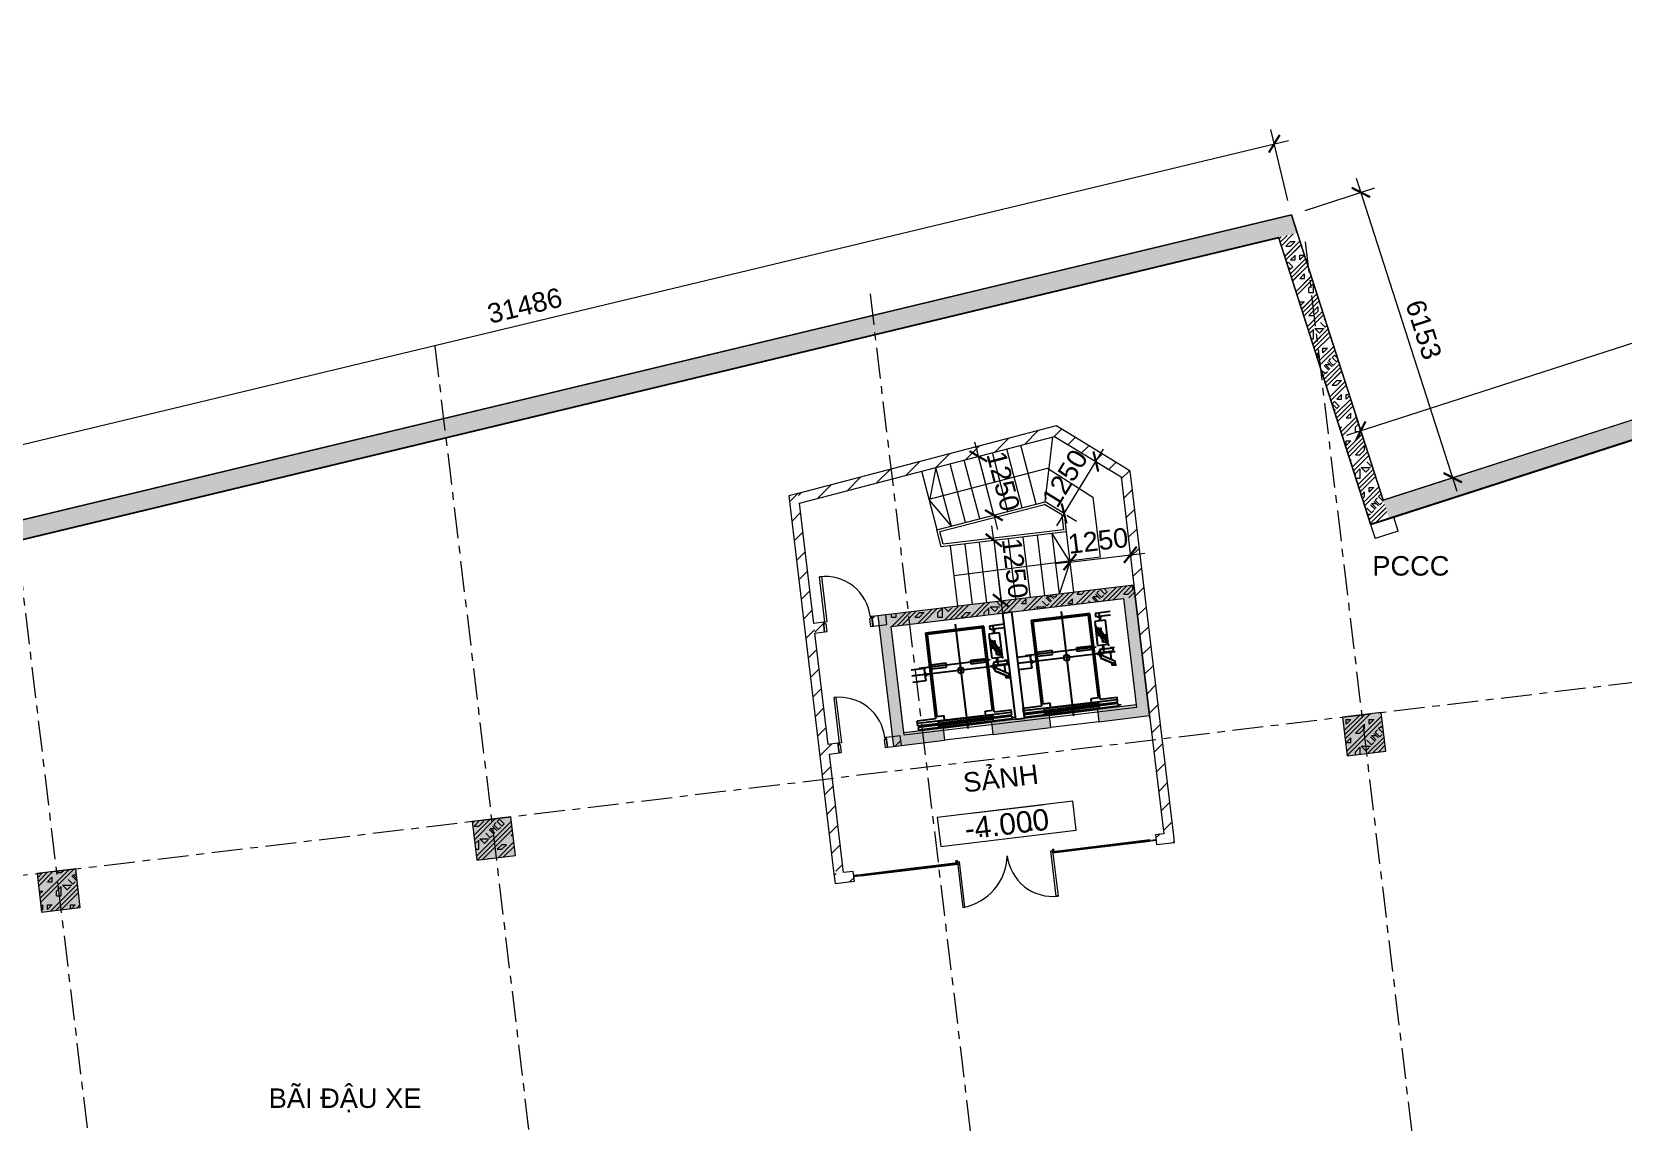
# Model space of a CAD drawing. Header units: millimetres. Extents: x -23040 to 110735, y -14554 to 50786.
# Drawn here: x 48925 to 81605, y 23070 to 45450 of the extents above; entities that cross this region are included whole.
import ezdxf
from ezdxf.enums import TextEntityAlignment as Align

# ---------------------------------------------------------------- set-up
doc = ezdxf.new("R2010")
doc.units = ezdxf.units.MM
doc.linetypes.add('Grid Line', pattern=[22.225, 12.7, -3.175, 3.175, -3.175])
doc.layers.get('DEFPOINTS').update_dxf_attribs({"color": 230, "lineweight": 13})
for name, color, linetype, lineweight in [('A-DETL-GENF', 31, 'Continuous', 5), ('A-GLAZ-CWMG', 55, 'Continuous', 5), ('CHU', 181, 'Continuous', 5), ('Core - tb$0$A.Wall', 2, 'Continuous', 25), ('CUA', 31, 'Continuous', 9), ('DIM', 1, 'Continuous', 5), ('HATCH', 9, 'Continuous', 9), ('HATCH-TUONG', 152, 'Continuous', 9), ('KI-HIEU-1', 151, 'Continuous', 9), ('KINH', 152, 'Continuous', 5), ('NET CAT', 3, 'Continuous', 5), ('NET-CAT', 3, 'Continuous', 9), ('THIET BI', 44, 'Continuous', 5), ('TRUC', 225, 'Continuous', 5)]:
    doc.layers.add(name, color=color, linetype=linetype, lineweight=lineweight)
doc.layers.add('Core - tb$0$CT3 MBT 11-31$0$Nqh-ME-01', color=8, linetype='Continuous')
doc.styles.add('Arial', font='arial.ttf')
doc.styles.add('Arial_14', font='arial.ttf', dxfattribs={"height": 400})
doc.styles.add('TA1', font='arial.ttf')
doc.dimstyles.new('D_200_KTx2', dxfattribs={"dimtxt": 400, "dimasz": 300, "dimexe": 300, "dimexo": 300, "dimgap": 160, "dimtad": 1, "dimdec": 0, "dimzin": 9, "dimtxsty": 'TA1', "dimblk": 'ARCHTICK', "dimcen": 1, "dimdle": 300, "dimclrd": 256, "dimclre": 256, "dimclrt": 7, "dimadec": 0, "dimazin": 0, "dimtfac": 1, "dimtdec": 0, "dimtix": 1, "dimtmove": 1, "dimatfit": 3, "dimldrblk": 'ARCHTICK', "dimfxl": 1, "dimtolj": 1, "dimtzin": 0, "dimlwd": -1, "dimlwe": -1, "dimarcsym": 0})
pattern_1 = [(45, (95.25, 0), (-476.2456, 476.2456), []), (45, (190.5, 0), (-476.2456, 476.2456), []), (45, (0, 0), (-476.2456, 476.2456), []), (45, (476.25, 0), (-476.2456, 476.2456), []), (45, (571.5, 0), (-476.2456, 476.2456), []), (0, (381, 95.25), (0, 952.5), [95.25, -857.25]), (0, (476.25, 190.5), (0, 952.5), [95.25, -857.25]), (45, (381, 95.25), (0, 952.4912), [134.683, -1212.342]), (45, (476.25, 95.25), (0, 952.4912), [134.683, -1212.342]), (0, (381, 95.25), (0, 952.5), [95.25, -857.25]), (90, (-95.25, 95.25), (-952.5, 6e-14), [95.25, -857.25]), (90, (0, 95.25), (-952.5, 6e-14), [190.5, -762]), (45, (-95.25, 190.5), (0, 952.4912), [134.683, -1212.342]), (90, (762, 381), (-952.5, 6e-14), [95.25, -857.25]), (0, (666.75, 381), (0, 952.5), [95.25, -857.25]), (45, (666.75, 381), (0, 952.4912), [134.683, -1212.342]), (0, (857.25, 95.25), (0, 952.5), [95.25, -857.25]), (0, (857.25, 571.5), (0, 952.5), [95.25, -857.25]), (90, (1047.75, 666.75), (-952.5, 6e-14), [95.25, -857.25]), (45, (857.25, 571.5), (0, 952.4912), [269.367, -1077.659]), (45, (952.5, 571.5), (0, 952.4912), [134.683, -1212.342]), (45, (1143, 762), (0, 952.4912), [134.683, -1212.342]), (0, (1143, 857.25), (0, 952.5), [95.25, -857.25]), (90, (1143, 762), (-952.5, 6e-14), [95.25, -857.25]), (0, (476.25, 762), (0, 952.5), [95.25, -857.25]), (0, (666.75, 857.25), (0, 952.5), [95.25, -857.25]), (90, (571.5, 762), (-952.5, 6e-14), [95.25, -857.25]), (90, (666.75, 762), (-952.5, 6e-14), [95.25, -857.25]), (45, (476.25, 762), (0, 952.4912), [134.684, -1212.342]), (45, (666.75, 762), (0, 952.4912), [134.684, -1212.342]), (135, (119, 214.8), (-952.4912, 6e-14), [134.683, -1212.342]), (135, (238.1, 333.4), (-952.4912, 6e-14), [134.683, -1212.342]), (135, (309.56, 404.8), (-952.4912, 6e-14), [134.683, -1212.342]), (135, (333.4, 428.6), (-952.4912, 6e-14), [134.683, -1212.342]), (135, (381, 476.25), (-952.4912, 6e-14), [134.684, -1212.342]), (135, (404.8, 500.06), (-952.4912, 6e-14), [134.683, -1212.342]), (135, (476.25, 571.5), (-952.4912, 6e-14), [134.684, -1212.342]), (135, (523.9, 619.1), (-952.4912, 6e-14), [134.684, -1212.342]), (45, (119, 214.8), (0, 952.4912), [95.25, -1251.775]), (45, (238.1, 333.4), (0, 952.4912), [67.361, -1279.665]), (45, (404.8, 500.06), (0, 952.4912), [67.361, -1279.665]), (45, (309.56, 595.3), (0, 952.4912), [67.361, -1279.665]), (45, (476.25, 571.5), (0, 952.4912), [67.361, -1279.665]), (45, (381, 666.75), (0, 952.4912), [67.361, -1279.665]), (0, (24.2, 309.5), (0, 952.5), [190.043, -762.457]), (0, (238.1, 523.9), (0, 952.5), [95.25, -857.25])]
pattern_2 = [(45, (95.25, 0), (-476.2456, 476.2456), []), (45, (190.5, 0), (-476.2456, 476.2456), []), (45, (0, 0), (-476.2456, 476.2456), []), (45, (476.25, 0), (-476.2456, 476.2456), []), (45, (571.5, 0), (-476.2456, 476.2456), []), (0, (381, 95.25), (0, 952.5), [95.25, -857.25]), (0, (476.25, 190.5), (0, 952.5), [95.25, -857.25]), (45, (381, 95.25), (0, 952.4912), [134.684, -1212.342]), (45, (476.25, 95.25), (0, 952.4912), [134.684, -1212.342]), (0, (381, 95.25), (0, 952.5), [95.25, -857.25]), (90, (-95.25, 95.25), (-952.5, 6e-14), [95.25, -857.25]), (90, (0, 95.25), (-952.5, 6e-14), [190.5, -762]), (45, (-95.25, 190.5), (0, 952.4912), [134.684, -1212.342]), (90, (762, 381), (-952.5, 6e-14), [95.25, -857.25]), (0, (666.75, 381), (0, 952.5), [95.25, -857.25]), (45, (666.75, 381), (0, 952.4912), [134.683, -1212.342]), (0, (857.25, 95.25), (0, 952.5), [95.25, -857.25]), (0, (857.25, 571.5), (0, 952.5), [95.25, -857.25]), (90, (1047.75, 666.75), (-952.5, 6e-14), [95.25, -857.25]), (45, (857.25, 571.5), (0, 952.4912), [269.367, -1077.659]), (45, (952.5, 571.5), (0, 952.4912), [134.683, -1212.342]), (45, (1143, 762), (0, 952.4912), [134.684, -1212.342]), (0, (1143, 857.25), (0, 952.5), [95.25, -857.25]), (90, (1143, 762), (-952.5, 6e-14), [95.25, -857.25]), (0, (476.25, 762), (0, 952.5), [95.25, -857.25]), (0, (666.75, 857.25), (0, 952.5), [95.25, -857.25]), (90, (571.5, 762), (-952.5, 6e-14), [95.25, -857.25]), (90, (666.75, 762), (-952.5, 6e-14), [95.25, -857.25]), (45, (476.25, 762), (0, 952.4912), [134.684, -1212.342]), (45, (666.75, 762), (0, 952.4912), [134.683, -1212.342]), (135, (119, 214.8), (-952.4912, 6e-14), [134.684, -1212.342]), (135, (238.1, 333.4), (-952.4912, 6e-14), [134.684, -1212.342]), (135, (309.56, 404.8), (-952.4912, 6e-14), [134.684, -1212.342]), (135, (333.4, 428.6), (-952.4912, 6e-14), [134.683, -1212.342]), (135, (381, 476.25), (-952.4912, 6e-14), [134.683, -1212.342]), (135, (404.8, 500.06), (-952.4912, 6e-14), [134.684, -1212.342]), (135, (476.25, 571.5), (-952.4912, 6e-14), [134.683, -1212.342]), (135, (523.9, 619.1), (-952.4912, 6e-14), [134.684, -1212.342]), (45, (119, 214.8), (0, 952.4912), [95.25, -1251.776]), (45, (238.1, 333.4), (0, 952.4912), [67.361, -1279.665]), (45, (404.8, 500.06), (0, 952.4912), [67.361, -1279.665]), (45, (309.56, 595.3), (0, 952.4912), [67.361, -1279.665]), (45, (476.25, 571.5), (0, 952.4912), [67.361, -1279.665]), (45, (381, 666.75), (0, 952.4912), [67.361, -1279.665]), (0, (24.2, 309.5), (0, 952.5), [190.043, -762.457]), (0, (238.1, 523.9), (0, 952.5), [95.25, -857.25])]
pattern_3 = [(45, (-5.95, 49.65), (-224.5064, 224.5064), [])]
pattern_4 = [(45, (0, 0), (-224.5064, 224.5064), [])]

# ---------------------------------------------------------------- blocks, each defined once
blk = doc.blocks.new('Core - tb$0$CT3 MBT 11-31$0$tm')
at = {"layer": 'Core - tb$0$CT3 MBT 11-31$0$Nqh-ME-01'}
for p, q in [((-270, -1751), (-270, -281)), ((-130, -1885), (-130, -115)), ((-130, -459), (-130, -150)), ((-130, -469), (-130, -378)), ((854, -538), (854, -1663)), ((854, -538), (892, -538)), ((892, -538), (892, -1663)), ((939, -538), (939, -1663)), ((939, -538), (976, -538)), ((976, -538), (976, -1663)), ((-1085, -1125), (1073, -1125)), ((-855, -1896), (-952, -1896)), ((-896, -1896), (-818, -1896)), ((-265, -2019), (-728, -1777)), ((-348, -1896), (-662, -1896)), ((-500, -1981), (-500, -1810)), ((-292, -1896), (-144, -1896)), ((-204, -1896), (-282, -1896)), ((-130, -2125), (-130, -1731)), ((-130, -1818), (-130, -1731)), ((854, -1663), (892, -1663)), ((939, -1663), (976, -1663)), ((957, -2055), (957, -2125))]:
    blk.add_line(p, q, dxfattribs=at)
for points in [[(-260, -115), (-260, -390)], [(0, -390), (0, -115)], [(900, -115), (800, -115)], [(800, -494), (800, -115)], [(845, -115), (845, -2055)], [(900, -115), (900, -2055)], [(930, -2055), (930, -115)], [(930, -115), (985, -115)], [(985, -2055), (985, -115)], [(-970, -494), (800, -494)], [(-970, -1706), (-970, -494)], [(-940, -1675), (-940, -525)], [(-940, -525), (760, -525)], [(-310, -525), (-230, -525)], [(-310, -845), (-310, -525)], [(-260, -390), (-230, -390)], [(-30, -390), (-230, -390)], [(-230, -525), (-230, -845)], [(-168, -393), (-93, -393)], [(-168, -399), (-168, -393)], [(-167, -400), (-135, -402)], [(-135, -426), (-135, -455)], [(-135, -455), (-125, -455)], [(-134, -424), (-134, -403)], [(-126, -424), (-126, -403)], [(-125, -402), (-93, -400)], [(-125, -426), (-125, -455)], [(-93, -399), (-93, -393)], [(-30, -390), (0, -390)], [(760, -675), (760, -525)], [(-230, -845), (-310, -845)], [(845, -675), (760, -675)], [(-230, -1355), (-310, -1355)], [(-310, -1355), (-310, -1675)], [(-230, -1675), (-230, -1355)], [(845, -1525), (760, -1525)], [(760, -1525), (760, -1675)], [(800, -1706), (-970, -1706)], [(-963, -2125), (-963, -1816)], [(-963, -1816), (-888, -1816)], [(760, -1675), (-940, -1675)], [(-888, -2125), (-888, -1816)], [(-885, -1888), (-885, -1853)], [(-882, -1853), (-885, -1853)], [(-885, -1940), (-885, -1904)], [(-882, -1940), (-885, -1940)], [(-882, -1853), (-882, -1888)], [(-882, -1888), (-831, -1888)], [(-882, -1891), (-831, -1891)], [(-882, -1901), (-831, -1901)], [(-831, -1904), (-882, -1904)], [(-882, -1904), (-882, -1940)], [(-828, -1898), (-828, -1894)], [(-825, -1894), (-825, -1898)], [(-800, -2006), (-800, -1786)], [(-800, -1786), (-300, -1786)], [(-623, -1786), (-661, -1858)], [(-661, -1858), (-377, -2006)], [(-339, -1934), (-623, -1786)], [(-377, -2006), (-339, -1934)], [(-310, -1675), (-230, -1675)], [(-300, -1786), (-300, -2006)], [(-275, -1894), (-275, -1898)], [(-272, -1898), (-272, -1894)], [(-218, -1888), (-269, -1888)], [(-218, -1891), (-269, -1891)], [(-218, -1901), (-269, -1901)], [(-269, -1904), (-218, -1904)], [(-218, -1853), (-218, -1888)], [(-218, -1853), (-215, -1853)], [(-218, -1904), (-218, -1940)], [(-218, -1940), (-215, -1940)], [(-215, -1888), (-215, -1853)], [(-215, -1940), (-215, -1904)], [(-212, -2097), (-212, -1820)], [(-212, -1820), (-149, -1820)], [(-206, -2097), (-206, -1820)], [(-200, -1810), (-60, -1810)], [(-200, -1820), (-200, -1810)], [(-175, -1807), (-175, -1800)], [(-174, -1799), (-136, -1796)], [(-175, -1807), (-86, -1807)], [(-149, -2097), (-149, -1820)], [(-149, -1853), (-90, -1853)], [(-138, -1777), (-138, -1745)], [(-138, -1745), (-122, -1745)], [(-137, -1778), (-136, -1778)], [(-135, -1795), (-135, -1779)], [(-125, -1795), (-125, -1779)], [(-124, -1778), (-123, -1778)], [(-86, -1799), (-124, -1796)], [(-122, -1777), (-122, -1745)], [(-109, -1820), (-36, -1820)], [(-109, -1820), (51, -2097)], [(-86, -1807), (-86, -1800)], [(-60, -1820), (-60, -1810)], [(-43, -1820), (117, -2097)], [(-36, -1820), (123, -2097)], [(800, -1706), (800, -2055)], [(-300, -2006), (-800, -2006)], [(-222, -2125), (-222, -2032)], [(-222, -2032), (-212, -2032)], [(-149, -2097), (-212, -2097)], [(13, -2032), (-149, -2032)], [(51, -2097), (123, -2097)], [(143, -2032), (86, -2032)], [(143, -2125), (143, -2032)], [(900, -2055), (800, -2055)], [(930, -2055), (985, -2055)]]:
    blk.add_lwpolyline(points, dxfattribs=at)
for points in [[(-168, -399, 0.396325), (-167, -400)], [(-134, -403, 0.396325), (-135, -402)], [(-135, -425, 0.267949), (-134, -424)], [(-135, -425, 0.267949), (-135, -426)], [(-125, -402, 0.396325), (-126, -403)], [(-126, -424, 0.267949), (-126, -425)], [(-125, -426, 0.267949), (-126, -425)], [(-93, -400, 0.396325), (-93, -399)], [(-885, -1888, 0.414214), (-882, -1891)], [(-882, -1901, 0.414214), (-885, -1904)], [(-825, -1894, 0.414214), (-831, -1888)], [(-828, -1894, 0.414214), (-831, -1891)], [(-831, -1901, 0.414214), (-828, -1898)], [(-831, -1904, 0.414214), (-825, -1898)], [(-275, -1894, -0.414214), (-269, -1888)], [(-269, -1904, -0.414214), (-275, -1898)], [(-272, -1894, -0.414214), (-269, -1891)], [(-269, -1901, -0.414214), (-272, -1898)], [(-215, -1888, -0.414214), (-218, -1891)], [(-218, -1901, -0.414214), (-215, -1904)], [(-174, -1799, 0.390876), (-175, -1800)], [(-138, -1777, 0.414214), (-137, -1778)], [(-135, -1779, 0.414214), (-136, -1778)], [(-136, -1796, 0.390876), (-135, -1795)], [(-124, -1778, 0.414214), (-125, -1779)], [(-125, -1795, 0.390876), (-124, -1796)], [(-123, -1778, 0.414214), (-122, -1777)], [(-86, -1800, 0.390876), (-86, -1799)]]:
    blk.add_lwpolyline(points, format="xyb", dxfattribs=at)
for centre, radius in [((-130, -1125), 60), ((-500, -1896), 40)]:
    blk.add_circle(centre, radius, dxfattribs=at)
blk = doc.blocks.new('ALC1807-ASCENT PLAZA-KET CAU 1_rvt-1-MẶT BẰNG HẦM 1')
at = {"layer": 'HATCH-TUONG', "lineweight": 5}
h = blk.add_hatch(dxfattribs=at)
h.set_pattern_fill('FP_4', color=256, style=0, pattern_type=2)
h.set_pattern_definition(pattern_2)
h.paths.add_polyline_path([(76796, 35466), (97339, 42083), (97230, 42457), (76677, 35838)], flags=0)
h = blk.add_hatch(dxfattribs=at)
h.set_pattern_fill('FP_4', color=256, style=0, pattern_type=2)
h.set_pattern_definition(pattern_2)
h.paths.add_polyline_path([(44231, 33952), (74911, 41322), (74791, 41694), (44176, 34340)], flags=0)
h = blk.add_hatch(dxfattribs=at)
h.set_pattern_fill('FP_4', color=256, style=0, pattern_type=2)
h.set_pattern_definition(pattern_2)
h.paths.add_polyline_path([(76425, 35347), (76796, 35466), (74911, 41322), (74530, 41230), (76087, 36396)], flags=0)
at = {"layer": 'NET CAT'}
for points in [[(75935, 30591), (76730, 30686), (76635, 31480), (75840, 31385)], [(58063, 28450), (58857, 28545), (58762, 29339), (57968, 29244), (58034, 28695)], [(49127, 27379), (49921, 27474), (49826, 28269), (49032, 28174)]]:
    blk.add_hatch(color=256, dxfattribs=at).paths.add_polyline_path(points, flags=0)
at = {"layer": 'NET-CAT'}
h = blk.add_hatch(color=256, dxfattribs=at)
h.dxf.hatch_style = 1
h.paths.add_polyline_path([(71559, 34095), (66297, 33465), (66618, 30784), (67670, 30910), (67641, 31158), (66836, 31062), (66575, 33246), (71341, 33817), (71602, 31633), (70808, 31537), (70838, 31289), (71880, 31414)])
h.paths.add_polyline_path([(69815, 31419), (68633, 31277), (68663, 31029), (69845, 31170)], flags=17)
at = {"layer": 'Core - tb$0$A.Wall', "ltscale": 0.5}
blk.add_lwpolyline([(69309, 31358), (69130, 31336), (68868, 33521), (69047, 33542)], close=True, dxfattribs=at)
at = {"layer": 'HATCH'}
for p, q in [((69815, 31419), (70808, 31537)), ((67641, 31158), (68633, 31277)), ((70838, 31289), (69845, 31170)), ((68663, 31029), (67670, 30910))]:
    blk.add_line(p, q, dxfattribs=at)
at = {"layer": 'NET CAT', "lineweight": 13}
for p, q in [((76635, 31480), (75840, 31385)), ((75840, 31385), (75935, 30591)), ((76730, 30686), (76635, 31480)), ((75935, 30591), (76730, 30686)), ((58762, 29339), (57968, 29244)), ((57968, 29244), (58063, 28450)), ((58857, 28545), (58762, 29339)), ((58063, 28450), (58857, 28545)), ((49826, 28269), (49032, 28174)), ((49032, 28174), (49127, 27379)), ((49921, 27474), (49826, 28269)), ((49127, 27379), (49921, 27474))]:
    blk.add_line(p, q, dxfattribs=at)
at = {"layer": 'NET-CAT'}
for p, q in [((97230, 42457), (76677, 35838)), ((76800, 35457), (96961, 41950)), ((74791, 41694), (44176, 34340)), ((74911, 41322), (74791, 41694)), ((44232, 33942), (74524, 41219)), ((74524, 41219), (76419, 35334)), ((74914, 41312), (74911, 41322)), ((76677, 35838), (74914, 41312)), ((76419, 35334), (76428, 35337)), ((76428, 35337), (76800, 35457)), ((71559, 34095), (66297, 33465)), ((71880, 31414), (71559, 34095)), ((66575, 33246), (71341, 33817)), ((71341, 33817), (71602, 31633)), ((66297, 33465), (66618, 30784)), ((66836, 31062), (66575, 33246)), ((69815, 31419), (68633, 31277)), ((69815, 31419), (69845, 31170)), ((71602, 31633), (70808, 31537)), ((70808, 31537), (70838, 31289)), ((70838, 31289), (71880, 31414)), ((67641, 31158), (66836, 31062)), ((67641, 31158), (67670, 30910)), ((68633, 31277), (68663, 31029)), ((68663, 31029), (69845, 31170)), ((66618, 30784), (67670, 30910))]:
    blk.add_line(p, q, dxfattribs=at)
at = {"layer": 'NET-CAT', "lineweight": 9}
for p, q in [((96968, 41963), (76796, 35466)), ((74530, 41230), (44231, 33952)), ((74530, 41230), (74533, 41221)), ((76425, 35347), (74533, 41221)), ((76796, 35466), (76425, 35347))]:
    blk.add_line(p, q, dxfattribs=at)
at = {"layer": 'Core - tb$0$CT3 MBT 11-31$0$Nqh-ME-01', "extrusion": (0, 0, -1), "zscale": -1, "rotation": 263.1693507407662}
for p in [(-69075, 32342), (-66900, 32082)]:
    blk.add_blockref('Core - tb$0$CT3 MBT 11-31$0$tm', p, dxfattribs=at)
blk = doc.blocks.new('_ArchTick')
at = {"color": 0, "const_width": 0.15}
blk.add_lwpolyline([(-0.5, -0.5), (0.5, 0.5)], dxfattribs=at)
blk = doc.blocks.new('*D56')
at = {"layer": 'DEFPOINTS', "color": 0, "transparency": 16777216}
for p in [(68364, 36737), (68364, 36737), (68681, 35528)]:
    blk.add_point(p, dxfattribs=at)
at = {"layer": 'DIM', "transparency": 16777216}
for p, q in [((68364, 36737), (68288, 37027)), ((68681, 35528), (68364, 36737)), ((68681, 35528), (68757, 35237))]:
    blk.add_line(p, q, dxfattribs=at)
at = {"layer": 'DIM', "transparency": 16777216, "xscale": 300, "yscale": 300, "zscale": 300}
for p, rotation in [((68364, 36737), 284.6628127972338), ((68681, 35528), 104.6628127972337)]:
    blk.add_blockref('_ArchTick', p, dxfattribs=dict(at, rotation=rotation))
at = {"layer": 'DIM', "color": 7, "transparency": 16777216, "insert": (68875, 36225), "char_height": 400, "attachment_point": 5, "rotation": 284.6628, "style": 'TA1'}
blk.add_mtext('\\A1;1250', dxfattribs=at)
blk = doc.blocks.new('*D57')
at = {"layer": 'DEFPOINTS', "color": 0, "transparency": 16777216}
for p in [(68679, 35015), (68828, 33774), (68828, 33774)]:
    blk.add_point(p, dxfattribs=at)
at = {"layer": 'DIM', "transparency": 16777216}
for p, q in [((68679, 35015), (68643, 35313)), ((68679, 35015), (68828, 33774)), ((68828, 33774), (68864, 33477))]:
    blk.add_line(p, q, dxfattribs=at)
at = {"layer": 'DIM', "transparency": 16777216, "xscale": 300, "yscale": 300, "zscale": 300}
for p, rotation in [((68679, 35015), 276.8424161083585), ((68828, 33774), 96.84241610835856)]:
    blk.add_blockref('_ArchTick', p, dxfattribs=dict(at, rotation=rotation))
at = {"layer": 'DIM', "color": 7, "transparency": 16777216, "insert": (69115, 34438), "char_height": 400, "attachment_point": 5, "rotation": 276.8424, "style": 'TA1'}
blk.add_mtext('\\A1;1250', dxfattribs=at)
blk = doc.blocks.new('*D58')
at = {"layer": 'DEFPOINTS', "color": 0, "transparency": 16777216}
for p in [(70576, 36752), (70776, 36630), (69924, 35685)]:
    blk.add_point(p, dxfattribs=at)
at = {"layer": 'DIM', "transparency": 16777216}
for p, q in [((70124, 35563), (70776, 36630)), ((70776, 36630), (70932, 36886)), ((70832, 36595), (71032, 36473)), ((70124, 35563), (69968, 35307)), ((70180, 35529), (70380, 35407))]:
    blk.add_line(p, q, dxfattribs=at)
at = {"layer": 'DIM', "transparency": 16777216, "xscale": 300, "yscale": 300, "zscale": 300}
for p, rotation in [((70776, 36630), 238.5692311629327), ((70124, 35563), 58.56923116293272)]:
    blk.add_blockref('_ArchTick', p, dxfattribs=dict(at, rotation=rotation))
at = {"layer": 'DIM', "color": 7, "transparency": 16777216, "insert": (70139, 36286), "char_height": 400, "attachment_point": 5, "rotation": 58.5692, "style": 'TA1'}
blk.add_mtext('\\A1;1250', dxfattribs=at)
blk = doc.blocks.new('*D59')
at = {"layer": 'DEFPOINTS', "color": 0, "transparency": 16777216}
for p in [(71485, 34716), (71485, 34716), (70244, 34567)]:
    blk.add_point(p, dxfattribs=at)
at = {"layer": 'DIM', "transparency": 16777216}
for p, q in [((70244, 34567), (71485, 34716)), ((71485, 34716), (71783, 34751)), ((70244, 34567), (69946, 34531))]:
    blk.add_line(p, q, dxfattribs=at)
at = {"layer": 'DIM', "transparency": 16777216, "xscale": 300, "yscale": 300, "zscale": 300}
for p, rotation in [((70244, 34567), 6.830649259233876), ((71485, 34716), 186.8306492592339)]:
    blk.add_blockref('_ArchTick', p, dxfattribs=dict(at, rotation=rotation))
at = {"layer": 'DIM', "color": 7, "transparency": 16777216, "insert": (70821, 35003), "char_height": 400, "attachment_point": 5, "rotation": 6.8306, "style": 'TA1'}
blk.add_mtext('\\A1;1250', dxfattribs=at)
blk = doc.blocks.new('THANG  BO 3 - THANG  BO 3-371141-MẶT BẰNG HẦM 2')
at = {"layer": 'A-DETL-GENF'}
for p, q in [((46766, 18971), (46924, 20305)), ((46005, 18772), (45688, 19981)), ((46295, 18848), (45979, 20057)), ((46585, 18924), (46269, 20133)), ((44388, 19025), (46818, 19661)), ((44527, 19677), (44395, 18997)), ((44844, 18468), (44527, 19677)), ((45134, 18544), (44818, 19753)), ((45424, 18620), (45108, 19829)), ((45715, 18696), (45398, 19905)), ((46818, 19661), (47747, 19070)), ((44549, 18397), (44237, 19601)), ((44395, 18997), (44844, 18468)), ((44543, 18396), (46766, 18971)), ((47158, 18731), (46766, 18971)), ((47747, 19070), (47895, 17833)), ((44604, 18360), (46758, 18917)), ((47111, 18701), (46758, 18917)), ((47111, 18701), (47147, 18399)), ((47158, 18731), (47203, 18356)), ((44634, 18047), (44543, 18396)), ((44671, 18102), (44604, 18360)), ((47203, 18356), (44634, 18047)), ((47147, 18399), (44671, 18102)), ((46905, 18320), (47277, 17735)), ((46905, 18320), (47054, 17079)), ((47203, 18356), (47352, 17115)), ((44820, 18070), (44969, 16829)), ((45118, 18105), (45267, 16864)), ((45416, 18141), (45565, 16900)), ((45714, 18177), (45862, 16936)), ((46011, 18213), (46160, 16972)), ((46309, 18248), (46458, 17007)), ((46607, 18284), (46756, 17043)), ((47895, 17833), (44894, 17449)), ((47277, 17735), (47054, 17079))]:
    blk.add_line(p, q, dxfattribs=at)
blk = doc.blocks.new('*U76')
at = {"color": 7, "ltscale": 30, "true_color": 0xffffff, "insert": (520, 350), "char_height": 200, "attachment_point": 5, "bg_fill": 3, "box_fill_scale": 1.25, "bg_fill_color": 256, "bg_fill_true_color": 13158600, "bg_fill_transparency": 0}
blk.add_mtext('\\A1;.      ..', dxfattribs=at)
blk.add_lwpolyline([(-200, 200), (1200, 200), (1200, 500), (-200, 500)], close=True)
at = {"color": 7, "style": 'Arial'}
blk.add_attdef('±0.000', text='', height=220, dxfattribs=at).set_placement((500, 350), align=Align.MIDDLE)
blk = doc.blocks.new('CUA 1 CANH MO - 2 - Type 1000-504031-MẶT BẰNG HẦM 1')
at = {"layer": 'CUA'}
for p, q in [((-368, 1040), (-328, 1040)), ((-368, 102), (-368, 1040)), ((-328, 1040), (-328, 102)), ((-328, 102), (-368, 102))]:
    blk.add_line(p, q, dxfattribs=at)
at = {"layer": 'CUA', "lineweight": 5}
for p, q in [((-369, 102), (-399, 102)), ((-399, 102), (-399, -98)), ((-369, 61), (-369, 102)), ((-349, 61), (-369, 61)), ((-349, -98), (-349, 61)), ((571, 61), (551, 61)), ((551, 61), (551, -98)), ((601, 102), (571, 102)), ((571, 102), (571, 61)), ((601, -98), (601, 102)), ((-399, -98), (-349, -98)), ((551, -98), (601, -98))]:
    blk.add_line(p, q, dxfattribs=at)
blk.add_arc((-368, 102), 938, 359.5, 90, dxfattribs=at)
blk = doc.blocks.new('CUA 1 CANH MO - 2 - Type 1000-504051-MẶT BẰNG HẦM 1')
at = {"layer": 'CUA'}
for p, q in [((-368, 1040), (-328, 1040)), ((-368, 102), (-368, 1040)), ((-328, 1040), (-328, 102)), ((-328, 102), (-368, 102))]:
    blk.add_line(p, q, dxfattribs=at)
at = {"layer": 'CUA', "lineweight": 5}
for p, q in [((-369, 102), (-399, 102)), ((-399, 102), (-399, -98)), ((-369, 61), (-369, 102)), ((-349, 61), (-369, 61)), ((-349, -98), (-349, 61)), ((571, 61), (551, 61)), ((551, 61), (551, -98)), ((601, 102), (571, 102)), ((571, 102), (571, 61)), ((601, -98), (601, 102)), ((-399, -98), (-349, -98)), ((551, -98), (601, -98))]:
    blk.add_line(p, q, dxfattribs=at)
blk.add_arc((-368, 102), 938, 359.5, 90, dxfattribs=at)
blk = doc.blocks.new('System Panel - Glazed-524808-MẶT BẰNG HẦM 1')
at = {"layer": 'KINH', "lineweight": 9}
for p, q in [((55, 6), (-55, 6)), ((-55, 6), (-55, -6)), ((55, -6), (55, 6)), ((-55, -6), (55, -6))]:
    blk.add_line(p, q, dxfattribs=at)
blk = doc.blocks.new('System Panel - Glazed-519213-MẶT BẰNG HẦM 1')
at = {"layer": 'KINH', "lineweight": 9}
for p, q in [((485, 6), (-485, 6)), ((-485, 6), (-485, -6)), ((485, -6), (485, 6)), ((-485, -6), (485, -6))]:
    blk.add_line(p, q, dxfattribs=at)
blk = doc.blocks.new('System Panel - Glazed-525290-MẶT BẰNG HẦM 1')
at = {"layer": 'KINH', "lineweight": 9}
for p, q in [((492, 6), (-492, 6)), ((-492, 6), (-492, -6)), ((492, -6), (492, 6)), ((-492, -6), (492, -6))]:
    blk.add_line(p, q, dxfattribs=at)
blk = doc.blocks.new('Rectangular Mullion - 30mm Square-524804-MẶT BẰNG HẦM 1')
at = {"layer": 'A-GLAZ-CWMG'}
for p, q in [((65915, 28146), (65806, 28133)), ((65918, 28117), (65809, 28104)), ((65915, 28146), (65916, 28138)), ((65917, 28126), (65918, 28117))]:
    blk.add_line(p, q, dxfattribs=at)
blk = doc.blocks.new('Rectangular Mullion - 30mm Square-519291-MẶT BẰNG HẦM 1')
at = {"layer": 'A-GLAZ-CWMG'}
for p, q in [((66923, 28267), (65945, 28150)), ((65946, 28141), (65945, 28150)), ((65948, 28120), (65947, 28129)), ((66926, 28237), (65948, 28120))]:
    blk.add_line(p, q, dxfattribs=at)
blk = doc.blocks.new('Rectangular Mullion - 30mm Square-525288-MẶT BẰNG HẦM 1')
at = {"layer": 'A-GLAZ-CWMG'}
for p, q in [((67945, 28390), (66923, 28267)), ((67948, 28360), (66926, 28237)), ((67945, 28390), (67948, 28360))]:
    blk.add_line(p, q, dxfattribs=at)
blk = doc.blocks.new('Rectangular Mullion - 30mm Square-519318-MẶT BẰNG HẦM 1')
at = {"layer": 'A-GLAZ-CWMG'}
for p, q in [((70894, 28743), (69887, 28622)), ((69890, 28592), (69887, 28622)), ((70898, 28713), (69890, 28592))]:
    blk.add_line(p, q, dxfattribs=at)
blk = doc.blocks.new('Rectangular Mullion - 30mm Square-519319-MẶT BẰNG HẦM 1')
at = {"layer": 'A-GLAZ-CWMG'}
for p, q in [((71887, 28862), (70894, 28743)), ((71891, 28832), (70898, 28713))]:
    blk.add_line(p, q, dxfattribs=at)
blk = doc.blocks.new('TU PCCC - TU PCCC-552662-MẶT BẰNG HẦM 1')
at = {"layer": 'THIET BI'}
for p, q in [((0, 0), (500, 0)), ((0, 0), (0, -300)), ((500, -300), (500, 0)), ((500, -300), (0, -300))]:
    blk.add_line(p, q, dxfattribs=at)
blk = doc.blocks.new('*D120')
at = {"layer": 'DEFPOINTS', "color": 0, "transparency": 16777216}
for p in [(74440, 43153), (74791, 41694), (44176, 34340)]:
    blk.add_point(p, dxfattribs=at)
at = {"layer": 'DIM', "transparency": 16777216}
for p, q in [((43534, 35729), (74732, 43223)), ((74721, 41986), (74370, 43444)), ((44106, 34632), (43755, 36090))]:
    blk.add_line(p, q, dxfattribs=at)
at = {"layer": 'DIM', "transparency": 16777216, "xscale": 300, "yscale": 300, "zscale": 300}
for p, rotation in [((74440, 43153), 13.50675663802502), ((43825, 35799), 193.506756638025)]:
    blk.add_blockref('_ArchTick', p, dxfattribs=dict(at, rotation=rotation))
at = {"layer": 'DIM', "color": 7, "transparency": 16777216, "insert": (59048, 39830), "char_height": 400, "attachment_point": 5, "rotation": 13.5068, "style": 'TA1'}
blk.add_mtext('\\A1;31486', dxfattribs=at)
blk = doc.blocks.new('*D121')
at = {"layer": 'DEFPOINTS', "color": 0, "transparency": 16777216}
for p in [(76219, 42154), (74791, 41694), (76677, 35838)]:
    blk.add_point(p, dxfattribs=at)
at = {"layer": 'DIM', "transparency": 16777216}
for p, q in [((75076, 41786), (76504, 42246)), ((78197, 36012), (76127, 42439)), ((76962, 35930), (78390, 36390))]:
    blk.add_line(p, q, dxfattribs=at)
at = {"layer": 'DIM', "transparency": 16777216, "xscale": 300, "yscale": 300, "zscale": 300}
for p, rotation in [((76219, 42154), 107.8521402097441), ((78105, 36298), 287.8521402097442)]:
    blk.add_blockref('_ArchTick', p, dxfattribs=dict(at, rotation=rotation))
at = {"layer": 'DIM', "color": 7, "transparency": 16777216, "insert": (77508, 39337), "char_height": 400, "attachment_point": 5, "rotation": 287.8521, "style": 'TA1'}
blk.add_mtext('\\A1;6153', dxfattribs=at)
blk = doc.blocks.new('*D122')
at = {"layer": 'DEFPOINTS', "color": 0, "transparency": 16777216}
for p in [(96770, 43885), (97230, 42457), (76677, 35838)]:
    blk.add_point(p, dxfattribs=at)
at = {"layer": 'DIM', "transparency": 16777216}
for p, q in [((97138, 42743), (96678, 44171)), ((75932, 37174), (97056, 43977)), ((76585, 36123), (76125, 37551))]:
    blk.add_line(p, q, dxfattribs=at)
at = {"layer": 'DIM', "transparency": 16777216, "xscale": 300, "yscale": 300, "zscale": 300}
for p, rotation in [((96770, 43885), 17.85214020974412), ((76217, 37265), 197.8521402097441)]:
    blk.add_blockref('_ArchTick', p, dxfattribs=dict(at, rotation=rotation))
at = {"layer": 'DIM', "color": 7, "transparency": 16777216, "insert": (86382, 40922), "char_height": 400, "attachment_point": 5, "rotation": 17.8521, "style": 'TA1'}
blk.add_mtext('\\A1;21593', dxfattribs=at)

msp = doc.modelspace()

# ---------------------------------------------------------------- hatches: boundary and pattern name
at = {"layer": 'HATCH-TUONG', "lineweight": 5}
h = msp.add_hatch(dxfattribs=at)
h.set_pattern_fill('FP_1', color=256, style=0, pattern_type=2)
h.set_pattern_definition(pattern_1)
h.paths.add_polyline_path([(76796.5, 35466.5), (97339.5, 42082.7), (97229.9, 42457.2), (76676.9, 35837.7), (76789.7, 35487.6)], flags=0)
h = msp.add_hatch(dxfattribs=at)
h.set_pattern_fill('FP_1', color=256, style=0, pattern_type=2)
h.set_pattern_definition(pattern_1)
h.paths.add_polyline_path([(44230.7, 33952.3), (74910.7, 41321.8), (74790.8, 41694.1), (44175.6, 34340.2)], flags=0)
h = msp.add_hatch(dxfattribs=at)
h.set_pattern_fill('FP_1', color=256, style=0, pattern_type=2)
h.set_pattern_definition(pattern_1)
h.paths.add_polyline_path([(76425.3, 35346.9), (76796.5, 35466.5), (74910.7, 41321.8), (74530.4, 41230.4), (76418.8, 35367)], flags=0)
h = msp.add_hatch(dxfattribs=at)
h.set_pattern_fill('FP_2', color=256, style=0, pattern_type=2)
h.set_pattern_definition(pattern_4)
h.paths.add_polyline_path([(64688.9, 35775.3), (70198.3, 37216.8), (69961.4, 37361.5), (64664.9, 35975.7)], flags=0)
h = msp.add_hatch(dxfattribs=at)
h.set_pattern_fill('FP_2', color=256, style=0, pattern_type=2)
h.set_pattern_definition(pattern_4)
h.paths.add_polyline_path([(71293.4, 36313.3), (71263.1, 36566.2), (70198.3, 37216.8), (69929.7, 37146.5)], flags=0)
h = msp.add_hatch(dxfattribs=at)
h.set_pattern_fill('FP_2', color=256, style=0, pattern_type=2)
h.set_pattern_definition(pattern_4)
h.paths.add_polyline_path([(72171.1, 28985.9), (72369.7, 29009.7), (71480.4, 36433.4), (71263.1, 36566.2), (71961.7, 30734.1)], flags=0)
h = msp.add_hatch(dxfattribs=at)
h.set_pattern_fill('FP_2', color=256, style=0, pattern_type=2)
h.set_pattern_definition(pattern_3)
h.paths.add_polyline_path([(65392.5, 28219.8), (65591.1, 28243.6), (64658.9, 36025.4), (64463.6, 35974.2), (64970.5, 31742.5)], flags=0)
h = msp.add_hatch(dxfattribs=at)
h.set_pattern_fill('FP_1', color=256, style=0, pattern_type=2)
h.set_pattern_definition(pattern_1)
h.paths.add_polyline_path([(66574.7, 33246.1), (71588.8, 33846.8), (71559.1, 34095), (66544.9, 33494.4), (66548.5, 33464.6)], flags=0)
h = msp.add_hatch(dxfattribs=at)
h.set_pattern_fill('FP_2', color=256, style=0, pattern_type=2)
h.set_pattern_definition(pattern_4)
h.paths.add_polyline_path([(65008.3, 33108.9), (65206.9, 33132.6), (65183.1, 33331.2), (64984.5, 33307.4)], flags=0)
h.paths.add_polyline_path([(66199.8, 33251.6), (66484.5, 33285.7), (66460.7, 33484.3), (66176, 33450.2)], flags=0)
h = msp.add_hatch(dxfattribs=at)
h.set_pattern_fill('FP_2', color=256, style=0, pattern_type=2)
h.set_pattern_definition(pattern_3)
h.paths.add_polyline_path([(65305.6, 30626.6), (65504.2, 30650.4), (65480.4, 30849), (65281.8, 30825.2)], flags=0)
h.paths.add_polyline_path([(66497.1, 30769.3), (66782.4, 30803.5), (66758.6, 31002.1), (66473.3, 30967.9), (66495.4, 30783.8)], flags=0)
h = msp.add_hatch(dxfattribs=at)
h.set_pattern_fill('FP_2', color=256, style=0, pattern_type=2)
h.set_pattern_definition(pattern_4)
h.paths.add_polyline_path([(72024.5, 28767), (72393.4, 28811.2), (72369.7, 29009.7), (72000.7, 28965.5)], flags=0)
h = msp.add_hatch(dxfattribs=at)
h.set_pattern_fill('FP_2', color=256, style=0, pattern_type=2)
h.set_pattern_definition(pattern_4)
h.paths.add_polyline_path([(65422.2, 27971.5), (65819.4, 28019.1), (65795.6, 28217.7), (65398.4, 28170.1)], flags=0)
at = {"layer": 'NET CAT'}
h = msp.add_hatch(dxfattribs=at)
h.set_pattern_fill('FP_1', color=256, style=0, pattern_type=2)
h.set_pattern_definition(pattern_1)
h.paths.add_polyline_path([(75935.3, 30590.6), (76729.7, 30685.8), (76634.5, 31480.1), (75840.3, 31383.8), (75935.3, 30590.7)], flags=0)
h = msp.add_hatch(dxfattribs=at)
h.set_pattern_fill('FP_1', color=256, style=0, pattern_type=2)
h.set_pattern_definition(pattern_1)
h.paths.add_polyline_path([(58063.1, 28449.8), (58857.4, 28545), (58762.3, 29339.2), (57968.1, 29242.9), (58063.1, 28449.8)], flags=0)
h = msp.add_hatch(dxfattribs=at)
h.set_pattern_fill('FP_1', color=256, style=0, pattern_type=2)
h.set_pattern_definition(pattern_1)
h.paths.add_polyline_path([(49127, 27379.3), (49921.3, 27474.5), (49826.2, 28268.8), (49032, 28172.5), (49127, 27379.4)], flags=0)

# ---------------------------------------------------------------- linework, layer by layer
at = {"layer": 'CUA', "lineweight": 5}
for p, q in [((67930.5, 28437.9), (67900.7, 28434.3)), ((67904.3, 28404.5), (67900.7, 28434.3)), ((67930.5, 28437.9), (67934.1, 28408.1)), ((67934.1, 28408.1), (67904.3, 28404.5))]:
    msp.add_line(p, q, dxfattribs=at)
at = {"layer": 'CUA'}
for p, q in [((67974.8, 28413), (67935.1, 28408.2)), ((67935.1, 28408.2), (68046.6, 27476.9)), ((68086.3, 27481.7), (67974.8, 28413)), ((68046.6, 27476.9), (68086.3, 27481.7)), ((70000.7, 27711), (69960.9, 27706.2))]:
    msp.add_line(p, q, dxfattribs=at)
for centre, radius, start, end in [((67841.7, 28573.6), 1115.7, 280.58482, 358.21732), ((69889.1, 28642.3), 938, 186.33065, 276.83065)]:
    msp.add_arc(centre, radius, start, end, dxfattribs=at)
at = {"layer": 'NET CAT', "lineweight": 13}
for p, q in [((75840.2, 31384.9), (75935.3, 30590.6)), ((76634.5, 31480.1), (75840.3, 31384.9)), ((76729.7, 30685.8), (76634.5, 31480.1)), ((75935.5, 30590.6), (76729.7, 30685.7)), ((57968, 29244.1), (58063.1, 28449.8)), ((58762.3, 29339.2), (57968.1, 29244.1)), ((58857.4, 28545), (58762.3, 29339.2)), ((58063.2, 28449.8), (58857.4, 28544.9)), ((49031.8, 28173.7), (49127, 27379.3)), ((49826.2, 28268.8), (49032, 28173.7)), ((49921.3, 27474.5), (49826.2, 28268.8)), ((49127.1, 27379.4), (49921.3, 27474.5))]:
    msp.add_line(p, q, dxfattribs=at)
at = {"layer": 'NET-CAT'}
for p, q in [((97229.9, 42457.2), (76676.9, 35837.7)), ((76894.7, 35487.6), (96961.4, 41950.5)), ((74790.8, 41694.1), (44175.6, 34340.2)), ((76676.9, 35837.7), (74790.8, 41694.1)), ((43841.4, 33848.5), (74523.7, 41218.5)), ((74523.7, 41218.5), (76418.8, 35334.3)), ((71559.1, 34095), (66296.7, 33464.6)), ((71886.2, 31364.5), (71559.1, 34095)), ((66574.7, 33246.1), (71340.6, 33817)), ((71340.6, 33817), (71608.2, 31583)), ((66296.7, 33464.6), (66617.8, 30783.8)), ((66842.3, 31012.1), (66574.7, 33246.1)), ((71608.2, 31583), (66842.3, 31012.1))]:
    msp.add_line(p, q, dxfattribs=at)
at = {"layer": 'NET-CAT', "lineweight": 15}
for p, q in [((96968.1, 41963.1), (76425.3, 35346.9)), ((74530.4, 41230.4), (43849.7, 33860.8)), ((76425.3, 35346.9), (74530.4, 41230.4)), ((69961.4, 37361.5), (64664.9, 35975.7)), ((70198.3, 37216.8), (69961.4, 37361.5)), ((64688.9, 35775.3), (69929.7, 37146.5)), ((69929.7, 37146.5), (71293.4, 36313.3)), ((71263.1, 36566.2), (70198.3, 37216.8)), ((71480.4, 36433.4), (71263.1, 36566.2)), ((71293.4, 36313.3), (71559.1, 34095)), ((72369.7, 29009.7), (71480.4, 36433.4)), ((64664.9, 35975.7), (64469.6, 35924.6)), ((64469.6, 35924.6), (65398.4, 28170.1)), ((64984.5, 33307.4), (64688.9, 35775.3)), ((71559.1, 34095), (71886.2, 31364.5)), ((66296.7, 33464.6), (66176, 33450.2)), ((66176, 33450.2), (66199.8, 33251.6)), ((66460.7, 33484.3), (66296.7, 33464.6)), ((66484.5, 33285.7), (66460.7, 33484.3)), ((65183.1, 33331.2), (64984.5, 33307.4)), ((65008.3, 33108.9), (65206.9, 33132.6)), ((65281.8, 30825.2), (65008.3, 33108.9)), ((65206.9, 33132.6), (65183.1, 33331.2)), ((66199.8, 33251.6), (66320.5, 33266)), ((66320.5, 33266), (66484.5, 33285.7)), ((71886.2, 31364.5), (72171.1, 28985.9)), ((65480.4, 30849), (65281.8, 30825.2)), ((65504.2, 30650.4), (65480.4, 30849)), ((66594, 30982.4), (66473.3, 30967.9)), ((66473.3, 30967.9), (66497.1, 30769.3)), ((66497.1, 30769.3), (66617.8, 30783.8)), ((66758.6, 31002.1), (66594, 30982.4)), ((66617.8, 30783.8), (66782.4, 30803.5)), ((66782.4, 30803.5), (66758.6, 31002.1)), ((65305.6, 30626.6), (65504.2, 30650.4)), ((65597, 28193.9), (65305.6, 30626.6)), ((72171.1, 28985.9), (72000.7, 28965.5)), ((72000.7, 28965.5), (72024.5, 28767)), ((72024.5, 28767), (72393.4, 28811.2)), ((72393.4, 28811.2), (72369.7, 29009.7)), ((65398.4, 28170.1), (65422.2, 27971.5)), ((65795.6, 28217.7), (65597, 28193.9)), ((65819.4, 28019.1), (65795.6, 28217.7)), ((65422.2, 27971.5), (65819.4, 28019.1))]:
    msp.add_line(p, q, dxfattribs=at)
at = {"layer": 'TRUC', "linetype": 'Grid Line', "ltscale": 50}
msp.add_line((48266.2, 37928.6), (52233, 4805.7), dxfattribs=at)

# ---------------------------------------------------------------- block references
at = {"lineweight": 5}
for name, p, rotation in [('TU PCCC - TU PCCC-552662-MẶT BẰNG HẦM 1', (76418.8, 35334.3), 17.8521402097441), ('CUA 1 CANH MO - 2 - Type 1000-504051-MẶT BẰNG HẦM 1', (65590.9, 33277.1), 6.830649259233894), ('CUA 1 CANH MO - 2 - Type 1000-504031-MẶT BẰNG HẦM 1', (65888.3, 30794.8), 6.830649259233997), ('System Panel - Glazed-519213-MẶT BẰNG HẦM 1', (71392.5, 28787.5), 6.830649259234482), ('System Panel - Glazed-524808-MẶT BẰNG HẦM 1', (71958.5, 28855.3), 6.830649259234482), ('System Panel - Glazed-524808-MẶT BẰNG HẦM 1', (65862.1, 28125), 6.830649259234482), ('System Panel - Glazed-519213-MẶT BẰNG HẦM 1', (66428, 28192.8), 6.830649259234482), ('System Panel - Glazed-525290-MẶT BẰNG HẦM 1', (67427.9, 28312.6), 6.830649259234482)]:
    msp.add_blockref(name, p, dxfattribs=dict(at, rotation=rotation))
for name in ['Rectangular Mullion - 30mm Square-519319-MẶT BẰNG HẦM 1', 'Rectangular Mullion - 30mm Square-524804-MẶT BẰNG HẦM 1', 'Rectangular Mullion - 30mm Square-519291-MẶT BẰNG HẦM 1', 'Rectangular Mullion - 30mm Square-525288-MẶT BẰNG HẦM 1']:
    msp.add_blockref(name, (0, 0), dxfattribs=at)
at = {"layer": 'KI-HIEU-1', "linetype": 'ByBlock', "xscale": 2, "yscale": 2, "zscale": 2, "rotation": 6.86972950384398}
msp.add_blockref('*U76', (68037.3, 28376.3), dxfattribs=at).add_auto_attribs({'±0.000': '-4.000'})

# ---------------------------------------------------------------- texts
at = {"layer": 'CHU', "color": 7, "char_height": 400, "attachment_point": 1, "line_spacing_factor": 0.936439, "style": 'Arial_14', "bg_fill": 3, "box_fill_scale": 1.25, "bg_fill_color": 256, "bg_fill_true_color": 13158600, "bg_fill_transparency": 0}
for s, insert, width in [('\\pt2540,5080,7620,10160,12700,15240,17780,20320,22860,25400,27940,30480,33020,35560,38100,40640,43180,45720,48260,50800,53340,55880,58420,60960,63500,66040,68580,71120,73660,76200,78740,81280;PCCC', (76453.2, 34688.9), 1644.28), ('\\pt2540,5080,7620,10160,12700,15240,17780,20320,22860,25400,27940,30480,33020,35560,38100,40640,43180,45720,48260,50800,53340,55880,58420,60960,63500,66040,68580,71120,73660,76200,78740,81280;BÃI ĐẬU XE', (53790, 23762.6), 5636.183)]:
    msp.add_mtext(s, dxfattribs=dict(at, insert=insert, width=width))

# ---------------------------------------------------------------- dimensions: what is measured, and where the dimension line sits
at = {"layer": 'DIM'}
for p1, p2, distance, picture, middle in [((76676.9, 35837.7), (97229.9, 42457.2), 1500, '*D122', (86381.9, 40922.1)), ((44175.6, 34340.2), (74790.8, 41694.1), 1500, '*D120', (59047.8, 39829.9)), ((76676.9, 35837.7), (74790.8, 41694.1), -1500, '*D121', (77508.5, 39337.4)), ((68680.8, 35527.7), (68364.4, 36737), 0, '*D56', (68874.9, 36224.5)), ((69924.3, 35685.1), (70576.2, 36751.6), -234, '*D58', (70139.1, 36286.3)), ((68678.9, 35015.5), (68827.8, 33774.4), 0, '*D57', (69115, 34438.3)), ((70243.5, 34566.9), (71484.8, 34715.5), 0, '*D59', (70820.8, 35002.8))]:
    dim = msp.add_aligned_dim(p1=p1, p2=p2, distance=distance, dimstyle='D_200_KTx2', dxfattribs=at)
    dim.commit()
    dim.dimension.update_dxf_attribs({"geometry": picture, "text_midpoint": middle})

# ---------------------------------------------------------------- next in the draw order: linework, layer by layer
at = {"layer": 'CUA'}
for p, q in [((69849.4, 28637.5), (69889.1, 28642.3)), ((69960.9, 27706.2), (69849.4, 28637.5)), ((69889.1, 28642.3), (70000.7, 27711))]:
    msp.add_line(p, q, dxfattribs=at)
at = {"layer": 'CUA', "lineweight": 5}
for p, q in [((69886.5, 28672.2), (69916.3, 28675.8)), ((69886.5, 28672.2), (69890.1, 28642.4)), ((69890.1, 28642.4), (69919.9, 28646)), ((69919.9, 28646), (69916.3, 28675.8))]:
    msp.add_line(p, q, dxfattribs=at)
at = {"layer": 'TRUC', "linetype": 'Grid Line', "ltscale": 50}
for p, q in [((75074.6, 41139.8), (79041.3, 8017)), ((57202.3, 38999), (61169.1, 5876.1))]:
    msp.add_line(p, q, dxfattribs=at)

# ---------------------------------------------------------------- next in the draw order: block references
at = {"lineweight": 5}
msp.add_blockref('Rectangular Mullion - 30mm Square-519318-MẶT BẰNG HẦM 1', (0, 0), dxfattribs=at)
at = {"lineweight": 5, "rotation": 6.830649259234482}
msp.add_blockref('System Panel - Glazed-519213-MẶT BẰNG HẦM 1', (70399.6, 28668.6), dxfattribs=at)

# ---------------------------------------------------------------- next in the draw order: texts
at = {"layer": 'CHU', "color": 7, "insert": (68028.3, 30233.1), "char_height": 400, "width": 1616, "attachment_point": 1, "rotation": 6.83065, "line_spacing_factor": 0.936439, "style": 'Arial_14', "bg_fill": 3, "box_fill_scale": 1.25, "bg_fill_color": 256, "bg_fill_true_color": 13158600, "bg_fill_transparency": 0}
msp.add_mtext('\\pt2540,5080,7620,10160,12700,15240,17780,20320,22860,25400,27940,30480,33020,35560,38100,40640,43180,45720,48260,50800,53340,55880,58420,60960,63500,66040,68580,71120,73660,76200,78740,81280;SẢNH', dxfattribs=at)

# ---------------------------------------------------------------- next in the draw order: linework, layer by layer
at = {"layer": 'DIM'}
msp.add_lwpolyline([(-11599.5, 45449.9), (42598.9, 45449.9), (44175.6, 34340.2), (74790.8, 41694.1), (76676.9, 35837.7), (97229.9, 42457.2), (104837.8, 16447.9), (43916.7, 9141.3), (45404.9, -3110.1), (-3499.5, -3110.1), (-3499.5, 18489.9), (-9221.1, 18489.9), (-11599.5, 20083.7)], close=True, dxfattribs=at)
at = {"layer": 'TRUC', "linetype": 'Grid Line', "ltscale": 50}
for p, q in [((66138.4, 40069.4), (70105.2, 6946.6)), ((41585.2, 27281.7), (106103.2, 35010))]:
    msp.add_line(p, q, dxfattribs=at)

# ---------------------------------------------------------------- next in the draw order: block references
at = {"lineweight": 5}
msp.add_blockref('ALC1807-ASCENT PLAZA-KET CAU 1_rvt-1-MẶT BẰNG HẦM 1', (0, 0), dxfattribs=at)
at = {"layer": 'A-DETL-GENF'}
msp.add_blockref('THANG  BO 3 - THANG  BO 3-371141-MẶT BẰNG HẦM 2', (22966.2, 16831.7), dxfattribs=at)

doc.saveas('drawing.dxf')
